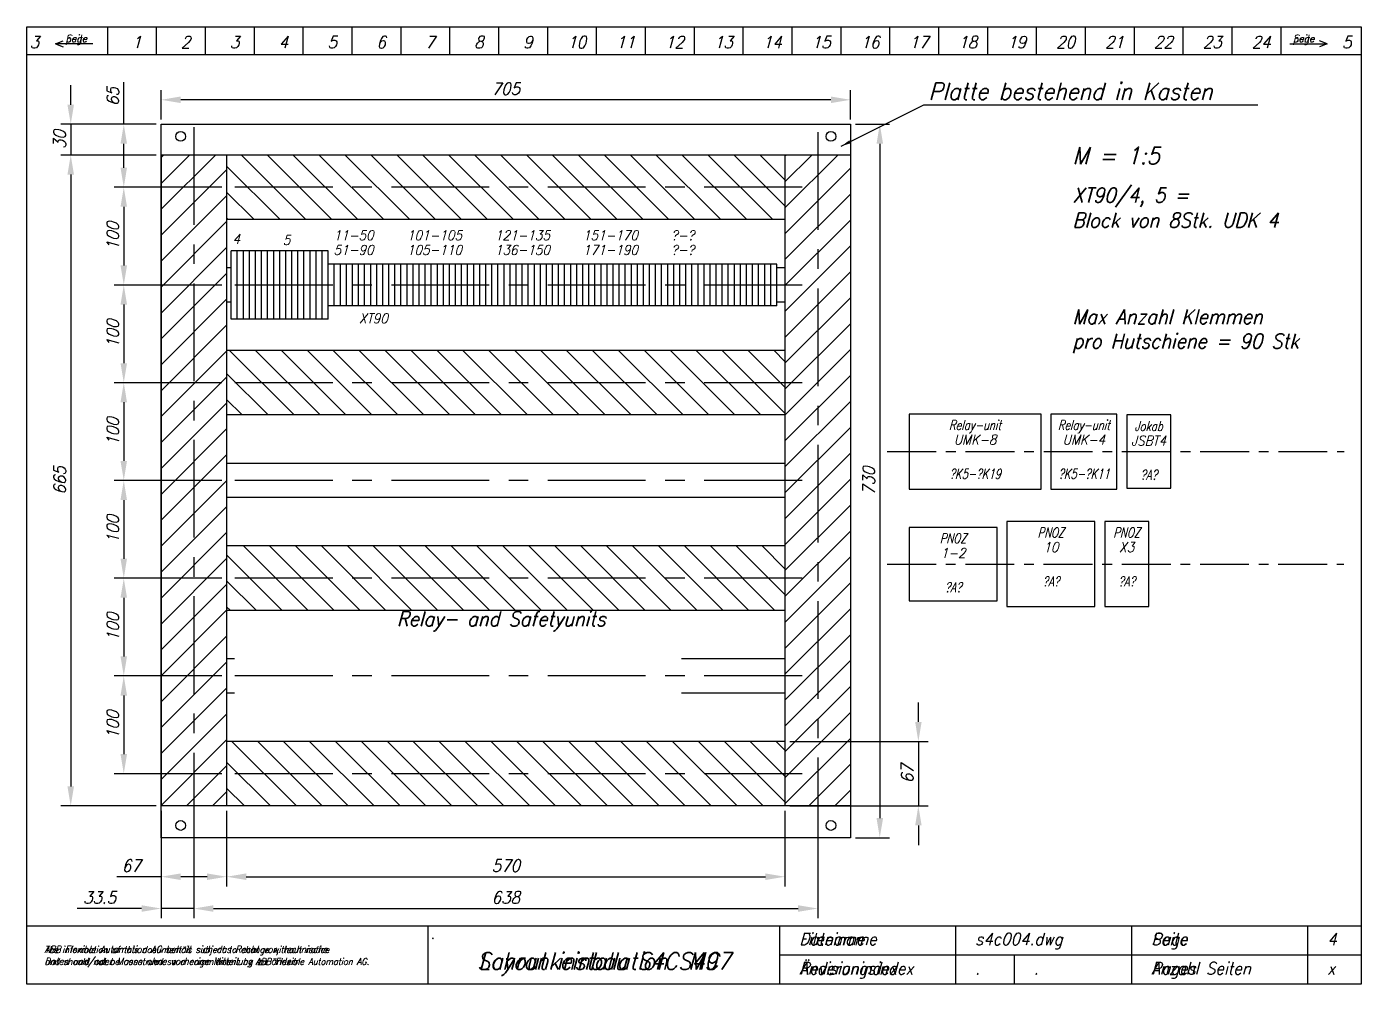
# Model space of a CAD drawing. Extents: x 0 to 273, y 0 to 196.
import ezdxf
from ezdxf.enums import TextEntityAlignment as Align

# ---------------------------------------------------------------- set-up
doc = ezdxf.new("R2010")
doc.units = 0
doc.header["$LTSCALE"] = 8
doc.header["$PDSIZE"] = -2
doc.linetypes.add('CENTER', pattern=[2, 1.25, -0.25, 0.25, -0.25])
doc.layers.get('0').update_dxf_attribs({"linetype": 'CONTINUOUS'})
doc.layers.get('DEFPOINTS').update_dxf_attribs({"linetype": 'CONTINUOUS'})
for name, color, linetype in [('EL05', 3, 'CONTINUOUS'), ('EL07', 4, 'CONTINUOUS'), ('ELCENTER', 2, 'CENTER'), ('ELMASS', 1, 'CONTINUOUS'), ('FORM07', 4, 'CONTINUOUS'), ('KOPF03', 2, 'CONTINUOUS'), ('KOPF05', 3, 'CONTINUOUS'), ('KOPF07', 4, 'CONTINUOUS'), ('TEXT_ALLGEMEIN', 2, 'CONTINUOUS'), ('TEXT_DEUTSCH', 2, 'CONTINUOUS'), ('TEXT_ENGLISCH', 2, 'CONTINUOUS'), ('TEXT_SCHEMA', 2, 'CONTINUOUS')]:
    doc.layers.add(name, color=color, linetype=linetype)
doc.styles.add('VSM_13', font='simplex3.shx', dxfattribs={"width": 0.9, "oblique": 15})
doc.dimstyles.new('VSM-ABB', dxfattribs={"dimtxt": 3.5, "dimasz": 4, "dimexe": 2, "dimexo": 1, "dimgap": 1, "dimtad": 1, "dimdec": 0, "dimzin": 0, "dimtxsty": 'VSM_13', "dimcen": -4, "dimclrd": 1, "dimclre": 1, "dimclrt": 1, "dimazin": 3, "dimtfac": 1, "dimtdec": 0, "dimtmove": 0, "dimatfit": 3, "dimtolj": 1, "dimtzin": 0})
doc.dimstyles.new('VSM-ABB$7', dxfattribs={"dimtxt": 3.5, "dimasz": 2, "dimexe": 1.8, "dimexo": 0, "dimgap": 1, "dimtad": 1, "dimdec": 3, "dimtxsty": 'VSM_13', "dimblk1": 'DOT', "dimblk2": 'DOT', "dimsah": 1, "dimcen": -4, "dimclrd": 1, "dimclre": 1, "dimclrt": 1, "dimazin": 3, "dimtfac": 1, "dimtdec": 4, "dimtmove": 0, "dimatfit": 3, "dimtolj": 1})

# ---------------------------------------------------------------- blocks, each defined once
blk = doc.blocks.new('_DOT')
at = {"color": 0, "linetype": 'BYBLOCK'}
blk.add_line((-0.5, 0), (-1, 0), dxfattribs=at)
at = {"color": 0, "linetype": 'BYBLOCK', "const_width": 0.5}
blk.add_lwpolyline([(-0.25, 0, 1), (0.25, 0, 1)], format="xyb", close=True, dxfattribs=at)
blk = doc.blocks.new('*D1')
at = {"color": 1, "linetype": 'BYBLOCK'}
for p, q in [((169.5, 176), (176.5, 176)), ((174.5, 172), (174.5, 34)), ((169.5, 30), (176.5, 30))]:
    blk.add_line(p, q, dxfattribs=at)
for points in [[(173.83, 172), (175.17, 172), (174.5, 176)], [(173.83, 34), (175.17, 34), (174.5, 30)]]:
    blk.add_solid(points, dxfattribs=at)
at = {"layer": 'DEFPOINTS', "color": 0, "linetype": 'BYBLOCK'}
for p in [(168.5, 176), (168.5, 30), (174.5, 30)]:
    blk.add_point(p, dxfattribs=at)
at = {"color": 1, "linetype": 'BYBLOCK', "insert": (172.25, 103), "char_height": 2.5, "attachment_point": 5, "rotation": 90, "style": 'VSM_13'}
blk.add_mtext('\\A1;{730}', dxfattribs=at)
blk = doc.blocks.new('*D0')
at = {"color": 1, "linetype": 'BYBLOCK'}
for p, q in [((27.5, 177), (27.5, 183)), ((168.5, 177), (168.5, 183)), ((164.5, 181), (31.5, 181))]:
    blk.add_line(p, q, dxfattribs=at)
for points in [[(31.5, 181.67), (31.5, 180.33), (27.5, 181)], [(164.5, 181.67), (164.5, 180.33), (168.5, 181)]]:
    blk.add_solid(points, dxfattribs=at)
at = {"layer": 'DEFPOINTS', "color": 0, "linetype": 'BYBLOCK'}
for p in [(27.5, 181), (27.5, 176), (168.5, 176)]:
    blk.add_point(p, dxfattribs=at)
at = {"color": 1, "linetype": 'BYBLOCK', "insert": (98, 183.25), "char_height": 2.5, "attachment_point": 5, "style": 'VSM_13'}
blk.add_mtext('\\A1;{705}', dxfattribs=at)
blk = doc.blocks.new('*X4')
at = {"color": 0}
for p, q in [((27.5, 158.59), (38.62, 169.7)), ((27.5, 163.89), (33.31, 169.7)), ((27.5, 169.19), (28.01, 169.7)), ((155.1, 158.91), (165.9, 169.7)), ((155.1, 164.21), (160.59, 169.7)), ((155.1, 169.51), (155.29, 169.7)), ((27.5, 153.28), (40.9, 166.68)), ((155.1, 153.6), (168.5, 167)), ((27.5, 147.98), (40.9, 161.38)), ((155.1, 148.3), (168.5, 161.7)), ((27.5, 142.68), (40.9, 156.08)), ((155.1, 143), (168.5, 156.4)), ((27.5, 137.37), (40.9, 150.77)), ((155.1, 137.69), (168.5, 151.09)), ((27.5, 132.07), (40.9, 145.47)), ((155.1, 132.39), (168.5, 145.79)), ((27.5, 126.77), (40.9, 140.17)), ((155.1, 127.09), (168.5, 140.49)), ((27.5, 121.46), (40.9, 134.86)), ((155.1, 121.78), (168.5, 135.18)), ((27.5, 116.16), (40.9, 129.56)), ((155.1, 116.48), (168.5, 129.88)), ((27.5, 110.86), (40.9, 124.26)), ((155.1, 111.18), (168.5, 124.58)), ((27.5, 105.55), (40.9, 118.95)), ((155.1, 105.87), (168.5, 119.27)), ((27.5, 100.25), (40.9, 113.65)), ((155.1, 100.57), (168.5, 113.97)), ((27.5, 94.95), (40.9, 108.35)), ((155.1, 95.27), (168.5, 108.67)), ((27.5, 89.64), (40.9, 103.04)), ((155.1, 89.96), (168.5, 103.36)), ((27.5, 84.34), (40.9, 97.74)), ((155.1, 84.66), (168.5, 98.06)), ((27.5, 79.04), (40.9, 92.44)), ((155.1, 79.36), (168.5, 92.76)), ((155.1, 74.05), (168.5, 87.45)), ((27.5, 73.73), (40.9, 87.13)), ((155.1, 68.75), (168.5, 82.15)), ((27.5, 68.43), (40.9, 81.83)), ((27.5, 63.13), (40.9, 76.53)), ((155.1, 63.45), (168.5, 76.85)), ((27.5, 57.82), (40.9, 71.22)), ((155.1, 58.14), (168.5, 71.54)), ((27.5, 52.52), (40.9, 65.92)), ((155.1, 52.84), (168.5, 66.24)), ((27.5, 47.22), (40.9, 60.62)), ((155.1, 47.54), (168.5, 60.94)), ((27.5, 41.91), (40.9, 55.31)), ((155.1, 42.23), (168.5, 55.63)), ((27.5, 36.61), (40.9, 50.01)), ((155.1, 36.93), (168.5, 50.33)), ((32.7, 36.5), (40.9, 44.71)), ((159.98, 36.5), (168.5, 45.03)), ((38, 36.5), (40.9, 39.4)), ((165.28, 36.5), (168.5, 39.72))]:
    blk.add_line(p, q, dxfattribs=at)
blk = doc.blocks.new('*X5')
at = {"color": 0}
for p, q in [((57.13, 156.5), (43.93, 169.7)), ((62.44, 156.5), (49.24, 169.7)), ((67.74, 156.5), (54.54, 169.7)), ((73.04, 156.5), (59.84, 169.7)), ((78.35, 156.5), (65.15, 169.7)), ((83.65, 156.5), (70.45, 169.7)), ((88.95, 156.5), (75.75, 169.7)), ((94.26, 156.5), (81.06, 169.7)), ((99.56, 156.5), (86.36, 169.7)), ((104.86, 156.5), (91.66, 169.7)), ((110.17, 156.5), (96.97, 169.7)), ((115.47, 156.5), (102.27, 169.7)), ((120.77, 156.5), (107.57, 169.7)), ((126.07, 156.5), (112.87, 169.7)), ((131.38, 156.5), (118.18, 169.7)), ((136.68, 156.5), (123.48, 169.7)), ((141.98, 156.5), (128.78, 169.7)), ((147.29, 156.5), (134.09, 169.7)), ((152.59, 156.5), (139.39, 169.7)), ((155.1, 159.29), (144.69, 169.7)), ((155.1, 164.59), (150, 169.7)), ((51.83, 156.5), (40.9, 167.43)), ((46.53, 156.5), (40.9, 162.12)), ((41.22, 156.5), (40.9, 156.82)), ((54.71, 116.5), (41.51, 129.7)), ((60.01, 116.5), (46.81, 129.7)), ((65.31, 116.5), (52.11, 129.7)), ((70.62, 116.5), (57.42, 129.7)), ((75.92, 116.5), (62.72, 129.7)), ((81.22, 116.5), (68.02, 129.7)), ((86.53, 116.5), (73.33, 129.7)), ((91.83, 116.5), (78.63, 129.7)), ((97.13, 116.5), (83.93, 129.7)), ((102.44, 116.5), (89.24, 129.7)), ((107.74, 116.5), (94.54, 129.7)), ((113.04, 116.5), (99.84, 129.7)), ((118.35, 116.5), (105.15, 129.7)), ((123.65, 116.5), (110.45, 129.7)), ((128.95, 116.5), (115.75, 129.7)), ((134.26, 116.5), (121.06, 129.7)), ((139.56, 116.5), (126.36, 129.7)), ((144.86, 116.5), (131.66, 129.7)), ((150.17, 116.5), (136.97, 129.7)), ((155.1, 116.86), (142.27, 129.7)), ((155.1, 122.17), (147.57, 129.7)), ((155.1, 127.47), (152.87, 129.7)), ((49.4, 116.5), (40.9, 125)), ((44.1, 116.5), (40.9, 119.7)), ((52.28, 76.5), (40.9, 87.88)), ((57.58, 76.5), (44.38, 89.7)), ((62.89, 76.5), (49.69, 89.7)), ((68.19, 76.5), (54.99, 89.7)), ((73.49, 76.5), (60.29, 89.7)), ((78.8, 76.5), (65.6, 89.7)), ((84.1, 76.5), (70.9, 89.7)), ((89.4, 76.5), (76.2, 89.7)), ((94.71, 76.5), (81.51, 89.7)), ((100.01, 76.5), (86.81, 89.7)), ((105.31, 76.5), (92.11, 89.7)), ((110.62, 76.5), (97.42, 89.7)), ((115.92, 76.5), (102.72, 89.7)), ((121.22, 76.5), (108.02, 89.7)), ((126.53, 76.5), (113.33, 89.7)), ((131.83, 76.5), (118.63, 89.7)), ((137.13, 76.5), (123.93, 89.7)), ((142.44, 76.5), (129.24, 89.7)), ((147.74, 76.5), (134.54, 89.7)), ((153.04, 76.5), (139.84, 89.7)), ((155.1, 79.74), (145.15, 89.7)), ((155.1, 85.04), (150.45, 89.7)), ((46.98, 76.5), (40.9, 82.57)), ((41.67, 76.5), (40.9, 77.27)), ((55.16, 36.5), (41.96, 49.7)), ((60.46, 36.5), (47.26, 49.7)), ((65.76, 36.5), (52.56, 49.7)), ((71.07, 36.5), (57.87, 49.7)), ((76.37, 36.5), (63.17, 49.7)), ((81.67, 36.5), (68.47, 49.7)), ((86.98, 36.5), (73.78, 49.7)), ((92.28, 36.5), (79.08, 49.7)), ((97.58, 36.5), (84.38, 49.7)), ((102.89, 36.5), (89.69, 49.7)), ((108.19, 36.5), (94.99, 49.7)), ((113.49, 36.5), (100.29, 49.7)), ((118.8, 36.5), (105.6, 49.7)), ((124.1, 36.5), (110.9, 49.7)), ((129.4, 36.5), (116.2, 49.7)), ((134.71, 36.5), (121.51, 49.7)), ((140.01, 36.5), (126.81, 49.7)), ((145.31, 36.5), (132.11, 49.7)), ((150.62, 36.5), (137.42, 49.7)), ((155.1, 37.32), (142.72, 49.7)), ((155.1, 42.62), (148.02, 49.7)), ((155.1, 47.92), (153.33, 49.7)), ((49.85, 36.5), (40.9, 45.45)), ((44.55, 36.5), (40.9, 40.15))]:
    blk.add_line(p, q, dxfattribs=at)
blk = doc.blocks.new('*D6')
at = {"color": 1, "linetype": 'BYBLOCK'}
for p, q in [((9.01, 180), (9.01, 184)), ((26.5, 176), (7.01, 176)), ((9.01, 176), (9.01, 169.7)), ((26.5, 169.7), (7.01, 169.7)), ((9.01, 165.7), (9.01, 161.7))]:
    blk.add_line(p, q, dxfattribs=at)
for points in [[(8.34, 180), (9.67, 180), (9.01, 176)], [(8.34, 165.7), (9.67, 165.7), (9.01, 169.7)]]:
    blk.add_solid(points, dxfattribs=at)
at = {"layer": 'DEFPOINTS', "color": 0, "linetype": 'BYBLOCK'}
for p in [(27.5, 176), (9.01, 169.7), (27.5, 169.7)]:
    blk.add_point(p, dxfattribs=at)
at = {"color": 1, "linetype": 'BYBLOCK', "insert": (6.76, 172.85), "char_height": 2.5, "attachment_point": 5, "rotation": 90, "style": 'VSM_13'}
blk.add_mtext('\\A1;{30}', dxfattribs=at)
blk = doc.blocks.new('*D7')
at = {"color": 1, "linetype": 'BYBLOCK'}
for p, q in [((9.01, 165.7), (9.01, 40.5)), ((26.5, 36.5), (7.01, 36.5))]:
    blk.add_line(p, q, dxfattribs=at)
for points in [[(8.34, 165.7), (9.67, 165.7), (9.01, 169.7)], [(8.34, 40.5), (9.67, 40.5), (9.01, 36.5)]]:
    blk.add_solid(points, dxfattribs=at)
at = {"layer": 'DEFPOINTS', "color": 0, "linetype": 'BYBLOCK'}
for p in [(27.5, 169.7), (9.01, 36.5), (27.5, 36.5)]:
    blk.add_point(p, dxfattribs=at)
at = {"color": 1, "linetype": 'BYBLOCK', "insert": (6.76, 103.1), "char_height": 2.5, "attachment_point": 5, "rotation": 90, "style": 'VSM_13'}
blk.add_mtext('\\A1;{665}', dxfattribs=at)
blk = doc.blocks.new('*D8')
at = {"color": 1, "linetype": 'BYBLOCK'}
for p, q in [((39.9, 163.1), (17.86, 163.1)), ((19.86, 159.1), (19.86, 147.1)), ((39.9, 143.1), (17.86, 143.1))]:
    blk.add_line(p, q, dxfattribs=at)
for points in [[(19.19, 159.1), (20.52, 159.1), (19.86, 163.1)], [(19.19, 147.1), (20.52, 147.1), (19.86, 143.1)]]:
    blk.add_solid(points, dxfattribs=at)
at = {"layer": 'DEFPOINTS', "color": 0, "linetype": 'BYBLOCK'}
for p in [(40.9, 163.1), (19.86, 143.1), (40.9, 143.1)]:
    blk.add_point(p, dxfattribs=at)
at = {"color": 1, "linetype": 'BYBLOCK', "insert": (17.61, 153.1), "char_height": 2.5, "attachment_point": 5, "rotation": 90, "style": 'VSM_13'}
blk.add_mtext('\\A1;{100}', dxfattribs=at)
blk = doc.blocks.new('*D9')
at = {"color": 1, "linetype": 'BYBLOCK'}
for p, q in [((19.86, 139.1), (19.86, 127.1)), ((39.9, 123.1), (17.86, 123.1))]:
    blk.add_line(p, q, dxfattribs=at)
for points in [[(19.19, 139.1), (20.52, 139.1), (19.86, 143.1)], [(19.19, 127.1), (20.52, 127.1), (19.86, 123.1)]]:
    blk.add_solid(points, dxfattribs=at)
at = {"layer": 'DEFPOINTS', "color": 0, "linetype": 'BYBLOCK'}
for p in [(40.9, 143.1), (19.86, 123.1), (40.9, 123.1)]:
    blk.add_point(p, dxfattribs=at)
at = {"color": 1, "linetype": 'BYBLOCK', "insert": (17.61, 133.1), "char_height": 2.5, "attachment_point": 5, "rotation": 90, "style": 'VSM_13'}
blk.add_mtext('\\A1;{100}', dxfattribs=at)
blk = doc.blocks.new('*D10')
at = {"color": 1, "linetype": 'BYBLOCK'}
for p, q in [((19.86, 119.1), (19.86, 107.1)), ((39.9, 103.1), (17.86, 103.1))]:
    blk.add_line(p, q, dxfattribs=at)
for points in [[(19.19, 119.1), (20.52, 119.1), (19.86, 123.1)], [(19.19, 107.1), (20.52, 107.1), (19.86, 103.1)]]:
    blk.add_solid(points, dxfattribs=at)
at = {"layer": 'DEFPOINTS', "color": 0, "linetype": 'BYBLOCK'}
for p in [(40.9, 123.1), (19.86, 103.1), (40.9, 103.1)]:
    blk.add_point(p, dxfattribs=at)
at = {"color": 1, "linetype": 'BYBLOCK', "insert": (17.61, 113.1), "char_height": 2.5, "attachment_point": 5, "rotation": 90, "style": 'VSM_13'}
blk.add_mtext('\\A1;{100}', dxfattribs=at)
blk = doc.blocks.new('*D11')
at = {"color": 1, "linetype": 'BYBLOCK'}
for p, q in [((19.86, 99.1), (19.86, 87.1)), ((39.9, 83.1), (17.86, 83.1))]:
    blk.add_line(p, q, dxfattribs=at)
for points in [[(19.19, 99.1), (20.52, 99.1), (19.86, 103.1)], [(19.19, 87.1), (20.52, 87.1), (19.86, 83.1)]]:
    blk.add_solid(points, dxfattribs=at)
at = {"layer": 'DEFPOINTS', "color": 0, "linetype": 'BYBLOCK'}
for p in [(40.9, 103.1), (19.86, 83.1), (40.9, 83.1)]:
    blk.add_point(p, dxfattribs=at)
at = {"color": 1, "linetype": 'BYBLOCK', "insert": (17.61, 93.1), "char_height": 2.5, "attachment_point": 5, "rotation": 90, "style": 'VSM_13'}
blk.add_mtext('\\A1;{100}', dxfattribs=at)
blk = doc.blocks.new('*D12')
at = {"color": 1, "linetype": 'BYBLOCK'}
for p, q in [((19.86, 79.1), (19.86, 67.1)), ((39.9, 63.1), (17.86, 63.1))]:
    blk.add_line(p, q, dxfattribs=at)
for points in [[(19.19, 79.1), (20.52, 79.1), (19.86, 83.1)], [(19.19, 67.1), (20.52, 67.1), (19.86, 63.1)]]:
    blk.add_solid(points, dxfattribs=at)
at = {"layer": 'DEFPOINTS', "color": 0, "linetype": 'BYBLOCK'}
for p in [(40.9, 83.1), (19.86, 63.1), (40.9, 63.1)]:
    blk.add_point(p, dxfattribs=at)
at = {"color": 1, "linetype": 'BYBLOCK', "insert": (17.61, 73.1), "char_height": 2.5, "attachment_point": 5, "rotation": 90, "style": 'VSM_13'}
blk.add_mtext('\\A1;{100}', dxfattribs=at)
blk = doc.blocks.new('*D13')
at = {"color": 1, "linetype": 'BYBLOCK'}
for p, q in [((19.86, 59.1), (19.86, 47.1)), ((39.9, 43.1), (17.86, 43.1))]:
    blk.add_line(p, q, dxfattribs=at)
for points in [[(19.19, 59.1), (20.52, 59.1), (19.86, 63.1)], [(19.19, 47.1), (20.52, 47.1), (19.86, 43.1)]]:
    blk.add_solid(points, dxfattribs=at)
at = {"layer": 'DEFPOINTS', "color": 0, "linetype": 'BYBLOCK'}
for p in [(40.9, 63.1), (19.86, 43.1), (40.9, 43.1)]:
    blk.add_point(p, dxfattribs=at)
at = {"color": 1, "linetype": 'BYBLOCK', "insert": (17.61, 53.1), "char_height": 2.5, "attachment_point": 5, "rotation": 90, "style": 'VSM_13'}
blk.add_mtext('\\A1;{100}', dxfattribs=at)
blk = doc.blocks.new('*D14')
at = {"color": 1, "linetype": 'BYBLOCK'}
for p, q in [((40.9, 35.5), (40.9, 20.02)), ((155.1, 35.5), (155.1, 20.02)), ((44.9, 22.02), (151.1, 22.02))]:
    blk.add_line(p, q, dxfattribs=at)
for points in [[(44.9, 22.69), (44.9, 21.35), (40.9, 22.02)], [(151.1, 22.69), (151.1, 21.35), (155.1, 22.02)]]:
    blk.add_solid(points, dxfattribs=at)
at = {"layer": 'DEFPOINTS', "color": 0, "linetype": 'BYBLOCK'}
for p in [(40.9, 36.5), (155.1, 36.5), (155.1, 22.02)]:
    blk.add_point(p, dxfattribs=at)
at = {"color": 1, "linetype": 'BYBLOCK', "insert": (98, 26.35), "char_height": 2.5, "attachment_point": 5, "style": 'VSM_13'}
blk.add_mtext('\\A1;\\P{570}', dxfattribs=at)
blk = doc.blocks.new('*D15')
at = {"color": 1, "linetype": 'BYBLOCK'}
for p, q in [((34.2, 35.5), (34.2, 13.51)), ((161.8, 35.5), (161.8, 13.51)), ((38.2, 15.51), (157.8, 15.51))]:
    blk.add_line(p, q, dxfattribs=at)
for points in [[(38.2, 16.18), (38.2, 14.84), (34.2, 15.51)], [(157.8, 16.18), (157.8, 14.84), (161.8, 15.51)]]:
    blk.add_solid(points, dxfattribs=at)
at = {"layer": 'DEFPOINTS', "color": 0, "linetype": 'BYBLOCK'}
for p in [(34.2, 36.5), (161.8, 36.5), (161.8, 15.51)]:
    blk.add_point(p, dxfattribs=at)
at = {"color": 1, "linetype": 'BYBLOCK', "insert": (98, 17.76), "char_height": 2.5, "attachment_point": 5, "style": 'VSM_13'}
blk.add_mtext('\\A1;{638}', dxfattribs=at)
blk = doc.blocks.new('*D16')
at = {"color": 1, "linetype": 'BYBLOCK'}
for p, q in [((19.86, 176), (19.86, 184.64)), ((26.5, 176), (17.86, 176)), ((19.86, 167.1), (19.86, 172)), ((39.9, 163.1), (17.86, 163.1))]:
    blk.add_line(p, q, dxfattribs=at)
for points in [[(19.19, 172), (20.52, 172), (19.86, 176)], [(19.19, 167.1), (20.52, 167.1), (19.86, 163.1)]]:
    blk.add_solid(points, dxfattribs=at)
at = {"layer": 'DEFPOINTS', "color": 0, "linetype": 'BYBLOCK'}
for p in [(19.86, 176), (27.5, 176), (40.9, 163.1)]:
    blk.add_point(p, dxfattribs=at)
at = {"color": 1, "linetype": 'BYBLOCK', "insert": (17.61, 181.65), "char_height": 2.5, "attachment_point": 5, "rotation": 90, "style": 'VSM_13'}
blk.add_mtext('\\A1;{65}', dxfattribs=at)
blk = doc.blocks.new('*D17')
at = {"color": 1, "linetype": 'BYBLOCK'}
for p, q in [((27.5, 35.5), (27.5, 13.51)), ((34.2, 35.5), (34.2, 13.51)), ((23.5, 15.51), (10.32, 15.51)), ((34.2, 15.51), (27.5, 15.51)), ((38.2, 15.51), (42.2, 15.51))]:
    blk.add_line(p, q, dxfattribs=at)
for points in [[(23.5, 16.18), (23.5, 14.84), (27.5, 15.51)], [(38.2, 16.18), (38.2, 14.84), (34.2, 15.51)]]:
    blk.add_solid(points, dxfattribs=at)
at = {"layer": 'DEFPOINTS', "color": 0, "linetype": 'BYBLOCK'}
for p in [(27.5, 36.5), (34.2, 36.5), (34.2, 15.51)]:
    blk.add_point(p, dxfattribs=at)
at = {"color": 1, "linetype": 'BYBLOCK', "insert": (14.91, 17.76), "char_height": 2.5, "attachment_point": 5, "style": 'VSM_13'}
blk.add_mtext('\\A1;{33.5}', dxfattribs=at)
blk = doc.blocks.new('*D18')
at = {"color": 1, "linetype": 'BYBLOCK'}
for p, q in [((27.5, 35.5), (27.5, 20.02)), ((40.9, 35.5), (40.9, 20.02)), ((27.5, 22.02), (18.43, 22.02)), ((36.9, 22.02), (31.5, 22.02))]:
    blk.add_line(p, q, dxfattribs=at)
for points in [[(31.5, 22.69), (31.5, 21.35), (27.5, 22.02)], [(36.9, 22.69), (36.9, 21.35), (40.9, 22.02)]]:
    blk.add_solid(points, dxfattribs=at)
at = {"layer": 'DEFPOINTS', "color": 0, "linetype": 'BYBLOCK'}
for p in [(27.5, 36.5), (40.9, 36.5), (27.5, 22.02)]:
    blk.add_point(p, dxfattribs=at)
at = {"color": 1, "linetype": 'BYBLOCK', "insert": (21.38, 24.27), "char_height": 2.5, "attachment_point": 5, "style": 'VSM_13'}
blk.add_mtext('\\A1;{67}', dxfattribs=at)
blk = doc.blocks.new('*D19')
at = {"color": 1, "linetype": 'BYBLOCK'}
for p, q in [((182.39, 53.7), (182.39, 57.7)), ((156.1, 49.7), (184.39, 49.7)), ((182.39, 49.7), (182.39, 36.5)), ((156.1, 36.5), (184.39, 36.5)), ((182.39, 32.5), (182.39, 28.5))]:
    blk.add_line(p, q, dxfattribs=at)
for points in [[(181.73, 53.7), (183.06, 53.7), (182.39, 49.7)], [(181.73, 32.5), (183.06, 32.5), (182.39, 36.5)]]:
    blk.add_solid(points, dxfattribs=at)
at = {"layer": 'DEFPOINTS', "color": 0, "linetype": 'BYBLOCK'}
for p in [(155.1, 49.7), (155.1, 36.5), (182.39, 36.5)]:
    blk.add_point(p, dxfattribs=at)
at = {"color": 1, "linetype": 'BYBLOCK', "insert": (180.14, 43.1), "char_height": 2.5, "attachment_point": 5, "rotation": 90, "style": 'VSM_13'}
blk.add_mtext('\\A1;{67}', dxfattribs=at)

msp = doc.modelspace()

# ---------------------------------------------------------------- linework, layer by layer
at = {"layer": 'DEFPOINTS', "color": 0, "linetype": 'BYBLOCK'}
for p in [(27.5, 176), (27.5, 169.7)]:
    msp.add_point(p, dxfattribs=at)
at = {"layer": 'EL05'}
for p, q in [((27.5, 169.7), (27.5, 36.5)), ((168.5, 169.7), (27.5, 169.7)), ((40.9, 169.7), (40.9, 36.5)), ((155.1, 169.7), (155.1, 36.5)), ((168.5, 169.7), (168.5, 36.5)), ((155.1, 156.5), (40.9, 156.5)), ((41.84, 136.09), (41.84, 150.1)), ((61.68, 150.1), (41.84, 150.1)), ((43.08, 136.09), (43.08, 150.1)), ((44.32, 136.09), (44.32, 150.1)), ((45.56, 136.09), (45.56, 150.1)), ((46.8, 136.09), (46.8, 150.1)), ((48.04, 136.09), (48.04, 150.1)), ((49.28, 136.09), (49.28, 150.1)), ((50.52, 136.09), (50.52, 150.1)), ((51.76, 136.09), (51.76, 150.1)), ((53, 136.09), (53, 150.1)), ((54.24, 136.09), (54.24, 150.1)), ((55.48, 136.09), (55.48, 150.1)), ((56.72, 136.09), (56.72, 150.1)), ((57.96, 136.09), (57.96, 150.1)), ((59.2, 136.09), (59.2, 150.1)), ((60.44, 136.09), (60.44, 150.1)), ((61.68, 136.09), (61.68, 150.1)), ((41.84, 146.6), (40.9, 146.6)), ((43.08, 138.85), (43.08, 147.35)), ((44.32, 138.85), (44.32, 147.35)), ((45.56, 138.85), (45.56, 147.35)), ((46.8, 138.85), (46.8, 147.35)), ((48.04, 138.85), (48.04, 147.35)), ((49.28, 138.85), (49.28, 147.35)), ((50.52, 138.85), (50.52, 147.35)), ((51.76, 138.85), (51.76, 147.35)), ((53, 138.85), (53, 147.35)), ((54.24, 138.85), (54.24, 147.35)), ((54.24, 138.85), (54.24, 147.35)), ((55.48, 138.85), (55.48, 147.35)), ((56.72, 138.85), (56.72, 147.35)), ((57.96, 138.85), (57.96, 147.35)), ((59.2, 138.85), (59.2, 147.35)), ((60.44, 138.85), (60.44, 147.35)), ((62.92, 147.35), (61.68, 147.35)), ((61.68, 138.85), (61.68, 147.35)), ((64.16, 147.35), (62.92, 147.35)), ((62.92, 138.85), (62.92, 147.35)), ((62.92, 138.85), (62.92, 147.35)), ((65.4, 147.35), (64.16, 147.35)), ((64.16, 138.85), (64.16, 147.35)), ((64.16, 138.85), (64.16, 147.35)), ((66.64, 147.35), (65.4, 147.35)), ((65.4, 138.85), (65.4, 147.35)), ((65.4, 138.85), (65.4, 147.35)), ((67.88, 147.35), (66.64, 147.35)), ((66.64, 138.85), (66.64, 147.35)), ((66.64, 138.85), (66.64, 147.35)), ((66.64, 138.85), (66.64, 147.35)), ((66.64, 138.85), (66.64, 147.35)), ((66.64, 138.85), (66.64, 147.35)), ((69.12, 147.35), (67.88, 147.35)), ((67.88, 138.85), (67.88, 147.35)), ((67.88, 138.85), (67.88, 147.35)), ((70.36, 147.35), (69.12, 147.35)), ((69.12, 138.85), (69.12, 147.35)), ((69.12, 138.85), (69.12, 147.35)), ((71.6, 147.35), (70.36, 147.35)), ((70.36, 138.85), (70.36, 147.35)), ((70.36, 138.85), (70.36, 147.35)), ((72.84, 147.35), (71.6, 147.35)), ((71.6, 138.85), (71.6, 147.35)), ((71.6, 138.85), (71.6, 147.35)), ((74.08, 147.35), (72.84, 147.35)), ((72.84, 138.85), (72.84, 147.35)), ((72.84, 138.85), (72.84, 147.35)), ((75.32, 147.35), (74.08, 147.35)), ((74.08, 138.85), (74.08, 147.35)), ((74.08, 138.85), (74.08, 147.35)), ((76.56, 147.35), (75.32, 147.35)), ((75.32, 138.85), (75.32, 147.35)), ((75.32, 138.85), (75.32, 147.35)), ((77.8, 147.35), (76.56, 147.35)), ((76.56, 138.85), (76.56, 147.35)), ((76.56, 138.85), (76.56, 147.35)), ((79.04, 147.35), (77.8, 147.35)), ((77.8, 138.85), (77.8, 147.35)), ((77.8, 138.85), (77.8, 147.35)), ((80.28, 147.35), (79.04, 147.35)), ((79.04, 138.85), (79.04, 147.35)), ((79.04, 138.85), (79.04, 147.35)), ((79.04, 138.85), (79.04, 147.35)), ((79.04, 138.85), (79.04, 147.35)), ((79.04, 138.85), (79.04, 147.35)), ((81.52, 147.35), (80.28, 147.35)), ((80.28, 138.85), (80.28, 147.35)), ((80.28, 138.85), (80.28, 147.35)), ((82.76, 147.35), (81.52, 147.35)), ((81.52, 138.85), (81.52, 147.35)), ((81.52, 138.85), (81.52, 147.35)), ((84, 147.35), (82.76, 147.35)), ((82.76, 138.85), (82.76, 147.35)), ((82.76, 138.85), (82.76, 147.35)), ((85.24, 147.35), (84, 147.35)), ((84, 138.85), (84, 147.35)), ((84, 138.85), (84, 147.35)), ((86.48, 147.35), (85.24, 147.35)), ((85.24, 138.85), (85.24, 147.35)), ((85.24, 138.85), (85.24, 147.35)), ((87.72, 147.35), (86.48, 147.35)), ((86.48, 138.85), (86.48, 147.35)), ((86.48, 138.85), (86.48, 147.35)), ((88.96, 147.35), (87.72, 147.35)), ((87.72, 138.85), (87.72, 147.35)), ((87.72, 138.85), (87.72, 147.35)), ((90.2, 147.35), (88.96, 147.35)), ((88.96, 138.85), (88.96, 147.35)), ((88.96, 138.85), (88.96, 147.35)), ((91.44, 147.35), (90.2, 147.35)), ((90.2, 138.85), (90.2, 147.35)), ((90.2, 138.85), (90.2, 147.35)), ((92.68, 147.35), (91.44, 147.35)), ((91.44, 138.85), (91.44, 147.35)), ((91.44, 138.85), (91.44, 147.35)), ((91.44, 138.85), (91.44, 147.35)), ((91.44, 138.85), (91.44, 147.35)), ((91.44, 138.85), (91.44, 147.35)), ((93.92, 147.35), (92.68, 147.35)), ((92.68, 138.85), (92.68, 147.35)), ((92.68, 138.85), (92.68, 147.35)), ((95.16, 147.35), (93.92, 147.35)), ((93.92, 138.85), (93.92, 147.35)), ((93.92, 138.85), (93.92, 147.35)), ((96.4, 147.35), (95.16, 147.35)), ((95.16, 138.85), (95.16, 147.35)), ((95.16, 138.85), (95.16, 147.35)), ((97.64, 147.35), (96.4, 147.35)), ((96.4, 138.85), (96.4, 147.35)), ((96.4, 138.85), (96.4, 147.35)), ((98.88, 147.35), (97.64, 147.35)), ((97.64, 138.85), (97.64, 147.35)), ((97.64, 138.85), (97.64, 147.35)), ((100.12, 147.35), (98.88, 147.35)), ((98.88, 138.85), (98.88, 147.35)), ((98.88, 138.85), (98.88, 147.35)), ((101.36, 147.35), (100.12, 147.35)), ((100.12, 138.85), (100.12, 147.35)), ((100.12, 138.85), (100.12, 147.35)), ((102.6, 147.35), (101.36, 147.35)), ((101.36, 138.85), (101.36, 147.35)), ((101.36, 138.85), (101.36, 147.35)), ((103.84, 147.35), (102.6, 147.35)), ((102.6, 138.85), (102.6, 147.35)), ((102.6, 138.85), (102.6, 147.35)), ((105.08, 147.35), (103.84, 147.35)), ((103.84, 138.85), (103.84, 147.35)), ((103.84, 138.85), (103.84, 147.35)), ((103.84, 138.85), (103.84, 147.35)), ((103.84, 138.85), (103.84, 147.35)), ((103.84, 138.85), (103.84, 147.35)), ((106.32, 147.35), (105.08, 147.35)), ((105.08, 138.85), (105.08, 147.35)), ((105.08, 138.85), (105.08, 147.35)), ((107.56, 147.35), (106.32, 147.35)), ((106.32, 138.85), (106.32, 147.35)), ((106.32, 138.85), (106.32, 147.35)), ((108.8, 147.35), (107.56, 147.35)), ((107.56, 138.85), (107.56, 147.35)), ((107.56, 138.85), (107.56, 147.35)), ((110.04, 147.35), (108.8, 147.35)), ((108.8, 138.85), (108.8, 147.35)), ((108.8, 138.85), (108.8, 147.35)), ((111.28, 147.35), (110.04, 147.35)), ((110.04, 138.85), (110.04, 147.35)), ((110.04, 138.85), (110.04, 147.35)), ((112.52, 147.35), (111.28, 147.35)), ((111.28, 138.85), (111.28, 147.35)), ((111.28, 138.85), (111.28, 147.35)), ((113.76, 147.35), (112.52, 147.35)), ((112.52, 138.85), (112.52, 147.35)), ((112.52, 138.85), (112.52, 147.35)), ((115, 147.35), (113.76, 147.35)), ((113.76, 138.85), (113.76, 147.35)), ((113.76, 138.85), (113.76, 147.35)), ((116.24, 147.35), (115, 147.35)), ((115, 138.85), (115, 147.35)), ((115, 138.85), (115, 147.35)), ((117.48, 147.35), (116.24, 147.35)), ((116.24, 138.85), (116.24, 147.35)), ((116.24, 138.85), (116.24, 147.35)), ((116.24, 138.85), (116.24, 147.35)), ((116.24, 138.85), (116.24, 147.35)), ((116.24, 138.85), (116.24, 147.35)), ((118.72, 147.35), (117.48, 147.35)), ((117.48, 138.85), (117.48, 147.35)), ((117.48, 138.85), (117.48, 147.35)), ((119.96, 147.35), (118.72, 147.35)), ((118.72, 138.85), (118.72, 147.35)), ((118.72, 138.85), (118.72, 147.35)), ((121.2, 147.35), (119.96, 147.35)), ((119.96, 138.85), (119.96, 147.35)), ((119.96, 138.85), (119.96, 147.35)), ((122.44, 147.35), (121.2, 147.35)), ((121.2, 138.85), (121.2, 147.35)), ((121.2, 138.85), (121.2, 147.35)), ((123.68, 147.35), (122.44, 147.35)), ((122.44, 138.85), (122.44, 147.35)), ((122.44, 138.85), (122.44, 147.35)), ((124.92, 147.35), (123.68, 147.35)), ((123.68, 138.85), (123.68, 147.35)), ((123.68, 138.85), (123.68, 147.35)), ((126.16, 147.35), (124.92, 147.35)), ((124.92, 138.85), (124.92, 147.35)), ((124.92, 138.85), (124.92, 147.35)), ((127.4, 147.35), (126.16, 147.35)), ((126.16, 138.85), (126.16, 147.35)), ((126.16, 138.85), (126.16, 147.35)), ((128.64, 147.35), (127.4, 147.35)), ((127.4, 138.85), (127.4, 147.35)), ((127.4, 138.85), (127.4, 147.35)), ((129.88, 147.35), (128.64, 147.35)), ((128.64, 138.85), (128.64, 147.35)), ((128.64, 138.85), (128.64, 147.35)), ((128.64, 138.85), (128.64, 147.35)), ((128.64, 138.85), (128.64, 147.35)), ((128.64, 138.85), (128.64, 147.35)), ((131.12, 147.35), (129.88, 147.35)), ((129.88, 138.85), (129.88, 147.35)), ((129.88, 138.85), (129.88, 147.35)), ((132.36, 147.35), (131.12, 147.35)), ((131.12, 138.85), (131.12, 147.35)), ((131.12, 138.85), (131.12, 147.35)), ((133.6, 147.35), (132.36, 147.35)), ((132.36, 138.85), (132.36, 147.35)), ((132.36, 138.85), (132.36, 147.35)), ((134.84, 147.35), (133.6, 147.35)), ((133.6, 138.85), (133.6, 147.35)), ((133.6, 138.85), (133.6, 147.35)), ((134.84, 138.85), (134.84, 147.35)), ((134.84, 138.85), (134.84, 147.35)), ((134.84, 138.85), (134.84, 147.35)), ((134.84, 138.85), (134.84, 147.35)), ((134.84, 138.85), (134.84, 147.35)), ((134.84, 138.85), (134.84, 147.35)), ((134.84, 138.85), (134.84, 147.35)), ((136.08, 147.35), (134.84, 147.35)), ((136.08, 138.85), (136.08, 147.35)), ((136.08, 138.85), (136.08, 147.35)), ((137.32, 147.35), (136.08, 147.35)), ((137.32, 138.85), (137.32, 147.35)), ((137.32, 138.85), (137.32, 147.35)), ((138.56, 147.35), (137.32, 147.35)), ((138.56, 138.85), (138.56, 147.35)), ((138.56, 138.85), (138.56, 147.35)), ((139.8, 147.35), (138.56, 147.35)), ((139.8, 138.85), (139.8, 147.35)), ((139.8, 138.85), (139.8, 147.35)), ((141.04, 147.35), (139.8, 147.35)), ((141.04, 138.85), (141.04, 147.35)), ((141.04, 138.85), (141.04, 147.35)), ((142.28, 147.35), (141.04, 147.35)), ((142.28, 138.85), (142.28, 147.35)), ((142.28, 138.85), (142.28, 147.35)), ((143.52, 147.35), (142.28, 147.35)), ((143.52, 138.85), (143.52, 147.35)), ((143.52, 138.85), (143.52, 147.35)), ((144.76, 147.35), (143.52, 147.35)), ((144.76, 138.85), (144.76, 147.35)), ((144.76, 138.85), (144.76, 147.35)), ((146, 147.35), (144.76, 147.35)), ((146, 138.85), (146, 147.35)), ((146, 138.85), (146, 147.35)), ((147.24, 147.35), (146, 147.35)), ((147.24, 138.85), (147.24, 147.35)), ((147.24, 138.85), (147.24, 147.35)), ((147.24, 138.85), (147.24, 147.35)), ((147.24, 138.85), (147.24, 147.35)), ((147.24, 138.85), (147.24, 147.35)), ((148.48, 147.35), (147.24, 147.35)), ((148.48, 138.85), (148.48, 147.35)), ((148.48, 138.85), (148.48, 147.35)), ((149.72, 147.35), (148.48, 147.35)), ((149.72, 138.85), (149.72, 147.35)), ((149.72, 138.85), (149.72, 147.35)), ((150.96, 147.35), (149.72, 147.35)), ((150.96, 138.85), (150.96, 147.35)), ((150.96, 138.85), (150.96, 147.35)), ((152.2, 147.35), (150.96, 147.35)), ((152.2, 138.85), (152.2, 147.35)), ((152.2, 138.85), (152.2, 147.35)), ((153.44, 147.35), (152.2, 147.35)), ((153.44, 138.85), (153.44, 147.35)), ((153.44, 138.85), (153.44, 147.35)), ((155.1, 146.6), (153.44, 146.6)), ((41.84, 139.6), (40.9, 139.6)), ((155.1, 139.6), (153.44, 139.6)), ((62.92, 138.85), (61.68, 138.85)), ((64.16, 138.85), (62.92, 138.85)), ((65.4, 138.85), (64.16, 138.85)), ((66.64, 138.85), (65.4, 138.85)), ((67.88, 138.85), (66.64, 138.85)), ((69.12, 138.85), (67.88, 138.85)), ((70.36, 138.85), (69.12, 138.85)), ((71.6, 138.85), (70.36, 138.85)), ((72.84, 138.85), (71.6, 138.85)), ((74.08, 138.85), (72.84, 138.85)), ((75.32, 138.85), (74.08, 138.85)), ((76.56, 138.85), (75.32, 138.85)), ((77.8, 138.85), (76.56, 138.85)), ((79.04, 138.85), (77.8, 138.85)), ((80.28, 138.85), (79.04, 138.85)), ((81.52, 138.85), (80.28, 138.85)), ((82.76, 138.85), (81.52, 138.85)), ((84, 138.85), (82.76, 138.85)), ((85.24, 138.85), (84, 138.85)), ((86.48, 138.85), (85.24, 138.85)), ((87.72, 138.85), (86.48, 138.85)), ((88.96, 138.85), (87.72, 138.85)), ((90.2, 138.85), (88.96, 138.85)), ((91.44, 138.85), (90.2, 138.85)), ((92.68, 138.85), (91.44, 138.85)), ((93.92, 138.85), (92.68, 138.85)), ((95.16, 138.85), (93.92, 138.85)), ((96.4, 138.85), (95.16, 138.85)), ((97.64, 138.85), (96.4, 138.85)), ((98.88, 138.85), (97.64, 138.85)), ((100.12, 138.85), (98.88, 138.85)), ((101.36, 138.85), (100.12, 138.85)), ((102.6, 138.85), (101.36, 138.85)), ((103.84, 138.85), (102.6, 138.85)), ((105.08, 138.85), (103.84, 138.85)), ((106.32, 138.85), (105.08, 138.85)), ((107.56, 138.85), (106.32, 138.85)), ((108.8, 138.85), (107.56, 138.85)), ((110.04, 138.85), (108.8, 138.85)), ((111.28, 138.85), (110.04, 138.85)), ((112.52, 138.85), (111.28, 138.85)), ((113.76, 138.85), (112.52, 138.85)), ((115, 138.85), (113.76, 138.85)), ((116.24, 138.85), (115, 138.85)), ((117.48, 138.85), (116.24, 138.85)), ((118.72, 138.85), (117.48, 138.85)), ((119.96, 138.85), (118.72, 138.85)), ((121.2, 138.85), (119.96, 138.85)), ((122.44, 138.85), (121.2, 138.85)), ((123.68, 138.85), (122.44, 138.85)), ((124.92, 138.85), (123.68, 138.85)), ((126.16, 138.85), (124.92, 138.85)), ((127.4, 138.85), (126.16, 138.85)), ((128.64, 138.85), (127.4, 138.85)), ((129.88, 138.85), (128.64, 138.85)), ((131.12, 138.85), (129.88, 138.85)), ((132.36, 138.85), (131.12, 138.85)), ((133.6, 138.85), (132.36, 138.85)), ((134.84, 138.85), (133.6, 138.85)), ((136.08, 138.85), (134.84, 138.85)), ((137.32, 138.85), (136.08, 138.85)), ((138.56, 138.85), (137.32, 138.85)), ((139.8, 138.85), (138.56, 138.85)), ((141.04, 138.85), (139.8, 138.85)), ((142.28, 138.85), (141.04, 138.85)), ((143.52, 138.85), (142.28, 138.85)), ((144.76, 138.85), (143.52, 138.85)), ((146, 138.85), (144.76, 138.85)), ((147.24, 138.85), (146, 138.85)), ((148.48, 138.85), (147.24, 138.85)), ((149.72, 138.85), (148.48, 138.85)), ((150.96, 138.85), (149.72, 138.85)), ((152.2, 138.85), (150.96, 138.85)), ((153.44, 138.85), (152.2, 138.85)), ((61.68, 136.09), (41.84, 136.09)), ((155.1, 129.7), (40.9, 129.7)), ((155.1, 116.5), (40.9, 116.5)), ((155.1, 106.6), (40.9, 106.6)), ((155.1, 99.6), (40.9, 99.6)), ((155.1, 89.7), (40.9, 89.7)), ((155.1, 76.5), (40.9, 76.5)), ((42.5, 66.6), (40.9, 66.6)), ((155.1, 66.6), (133.93, 66.6)), ((42.5, 59.6), (40.9, 59.6)), ((155.1, 59.6), (133.93, 59.6)), ((155.1, 49.7), (40.9, 49.7)), ((168.5, 36.5), (27.5, 36.5))]:
    msp.add_line(p, q, dxfattribs=at)
for points in [[(180.5, 116.7), (180.5, 101.3), (207.5, 101.3), (207.5, 116.7)], [(209.5, 116.7), (209.5, 101.3), (223, 101.3), (223, 116.7)], [(225, 116.5), (225, 101.5), (234, 101.5), (234, 116.5)], [(180.5, 93.5), (180.5, 78.5), (198.5, 78.5), (198.5, 93.5)], [(200.5, 94.7), (200.5, 77.3), (218.5, 77.3), (218.5, 94.7)], [(220.5, 94.7), (220.5, 77.3), (229.5, 77.3), (229.5, 94.7)]]:
    msp.add_lwpolyline(points, close=True, dxfattribs=at)
at = {"layer": 'EL07'}
msp.add_lwpolyline([(27.5, 30), (27.5, 176), (168.5, 176), (168.5, 30)], close=True, dxfattribs=at)
for centre in [(31.5, 173.5), (164.5, 173.5), (31.5, 32.5), (164.5, 32.5)]:
    msp.add_circle(centre, 1, dxfattribs=at)
at = {"layer": 'ELCENTER', "ltscale": 2}
for p, q in [((34.2, 175.4), (34.2, 33.82)), ((161.8, 174.4), (161.8, 33.7)), ((158.6, 163.1), (37.1, 163.1)), ((158.6, 143.1), (37.1, 143.1)), ((158.6, 123.1), (37.1, 123.1)), ((158.6, 103.1), (37.1, 103.1)), ((158.6, 83.1), (37.1, 83.1)), ((158.6, 63.1), (37.1, 63.1)), ((158.6, 43.1), (36.32, 43.1))]:
    msp.add_line(p, q, dxfattribs=at)
at = {"layer": 'ELCENTER'}
for p, q in [((176.03, 109), (269.47, 109)), ((176.01, 86), (269.44, 86))]:
    msp.add_line(p, q, dxfattribs=at)
at = {"layer": 'FORM07'}
for p, q in [((0, 195.96), (272.99, 195.96)), ((0, 0), (0, 195.96)), ((16.5, 195.96), (16.5, 190.24)), ((26.5, 195.96), (26.5, 190.24)), ((36.5, 195.96), (36.5, 190.24)), ((46.5, 195.96), (46.5, 190.24)), ((56.5, 195.96), (56.5, 190.24)), ((66.5, 195.96), (66.5, 190.24)), ((76.5, 195.96), (76.5, 190.24)), ((86.5, 195.96), (86.5, 190.24)), ((96.5, 195.96), (96.5, 190.24)), ((106.5, 195.96), (106.5, 190.24)), ((116.5, 195.96), (116.5, 190.24)), ((126.5, 195.96), (126.5, 190.24)), ((136.5, 195.96), (136.5, 190.24)), ((146.5, 195.96), (146.5, 190.24)), ((156.5, 195.96), (156.5, 190.24)), ((166.5, 195.96), (166.5, 190.24)), ((176.5, 195.96), (176.5, 190.24)), ((186.5, 195.96), (186.5, 190.24)), ((196.5, 195.96), (196.5, 190.24)), ((206.5, 195.96), (206.5, 190.24)), ((216.5, 195.96), (216.5, 190.24)), ((226.5, 195.96), (226.5, 190.24)), ((236.5, 195.96), (236.5, 190.24)), ((246.5, 195.96), (246.5, 190.24)), ((256.5, 195.96), (256.5, 190.24)), ((272.99, 195.96), (272.99, 0)), ((0, 190.24), (272.99, 190.24)), ((272.99, 0), (0, 0))]:
    msp.add_line(p, q, dxfattribs=at)
at = {"layer": 'KOPF03'}
for p, q in [((5.9, 192.43), (7.49, 193.04)), ((13.54, 192.43), (5.9, 192.43)), ((5.9, 192.43), (7.49, 191.83)), ((258.37, 192.43), (266.01, 192.43)), ((266.01, 192.43), (264.42, 193.04)), ((266.01, 192.43), (264.42, 191.83))]:
    msp.add_line(p, q, dxfattribs=at)
at = {"layer": 'KOPF05'}
for p, q in [((82.02, 12), (82.02, 0)), ((154.02, 12), (154.02, 0)), ((190.02, 12), (190.02, 0)), ((226.02, 12), (226.02, 0)), ((262.02, 12), (262.02, 0)), ((154.02, 6), (272.99, 6)), ((202.02, 6), (202.02, 0))]:
    msp.add_line(p, q, dxfattribs=at)
at = {"layer": 'KOPF07'}
msp.add_line((0, 12), (272.99, 12), dxfattribs=at)

# ---------------------------------------------------------------- block references
at = {"layer": 'EL05'}
for name in ['*X4', '*X5']:
    msp.add_blockref(name, (0, 0), dxfattribs=at)

# ---------------------------------------------------------------- texts
at = {"layer": 'KOPF05', "style": 'VSM_13', "oblique": 15, "width": 0.9}
for s, p in [('s4c004.dwg', (194.02, 8)), ('4', (266.02, 8)), ('x', (266.02, 2)), ('.', (194.02, 2)), ('.', (206.02, 2))]:
    msp.add_text(s, height=2.5, dxfattribs=at).set_placement(p)
at = {"layer": 'TEXT_ALLGEMEIN', "style": 'VSM_13', "oblique": 15, "width": 0.9}
for s, p in [('3', (1.57, 191.54)), ('1', (22.5, 191.54)), ('2', (32.5, 191.54)), ('3', (42.5, 191.54)), ('4', (52.5, 191.54)), ('5', (62.5, 191.54)), ('6', (72.5, 191.54)), ('7', (82.5, 191.54)), ('8', (92.5, 191.54)), ('9', (102.5, 191.54)), ('10', (112.5, 191.54)), ('11', (122.5, 191.54)), ('12', (132.5, 191.54)), ('13', (142.5, 191.54)), ('14', (152.5, 191.54)), ('15', (162.5, 191.54)), ('16', (172.5, 191.54)), ('17', (182.5, 191.54)), ('18', (192.5, 191.54)), ('19', (202.5, 191.54)), ('20', (212.5, 191.54)), ('21', (222.5, 191.54)), ('22', (232.5, 191.54)), ('23', (242.5, 191.54)), ('24', (252.5, 191.54)), ('5', (270.02, 191.54))]:
    msp.add_text(s, height=2.5, dxfattribs=at).set_placement(p, align=Align.CENTER)
for s, height, p in [('M = 1:5', 3.5, (213.94, 167.81)), ('.', 2, (82.68, 9.3))]:
    msp.add_text(s, height=height, dxfattribs=at).set_placement(p)
at = {"layer": 'TEXT_DEUTSCH', "style": 'VSM_13', "oblique": 15, "width": 0.9}
for s, height, p in [('Seite', 1.5, (7.95, 192.77)), ('Seite', 1.5, (259.01, 192.77)), ('Dateiname', 2.5, (158.02, 8)), ('Seite', 2.5, (230.02, 8)), ('Änderungsindex', 2.5, (158.02, 2)), ('Anzahl Seiten', 2.5, (230.02, 2))]:
    msp.add_text(s, height=height, dxfattribs=at).set_placement(p)
at = {"layer": 'TEXT_DEUTSCH', "color": 1, "style": 'VSM_13', "oblique": 15, "width": 0.9}
for s, p in [('ABB Flexible Automation AG behält sich das Recht vor, technische', (3.67, 6.43)), ('Daten und/oder Masse ohne vorherige Mitteilung zu ändern.', (3.67, 4))]:
    msp.add_text(s, height=1.42, dxfattribs=at).set_placement(p)
at = {"layer": 'TEXT_DEUTSCH', "color": 4, "style": 'VSM_13', "oblique": 15, "width": 0.9}
msp.add_text('Schrankeinbau S4C M97', height=3.5, dxfattribs=at).set_placement((118.03, 3), align=Align.CENTER)
at = {"layer": 'TEXT_DEUTSCH', "color": 1, "insert": (184.5, 181), "char_height": 3.5, "attachment_point": 7, "style": 'VSM_13'}
msp.add_mtext('{Platte bestehend in Kasten}', dxfattribs=at)
at = {"layer": 'TEXT_ENGLISCH', "style": 'VSM_13', "oblique": 15, "width": 0.9}
for s, height, p in [('page', 1.5, (7.95, 192.77)), ('page', 1.5, (259.01, 192.77)), ('Filename', 2.5, (158.02, 8)), ('Page', 2.5, (230.02, 8)), ('Revisionindex', 2.5, (158.02, 2)), ('Pages', 2.5, (230.02, 2))]:
    msp.add_text(s, height=height, dxfattribs=at).set_placement(p)
at = {"layer": 'TEXT_ENGLISCH', "color": 1, "style": 'VSM_13', "oblique": 15, "width": 0.9}
for s, p in [('The information of this document is subject to change without notice', (3.67, 6.43)), ('and should not be construed sa a commitment by ABB Flexible Automation AG.', (3.67, 4))]:
    msp.add_text(s, height=1.35, dxfattribs=at).set_placement(p)
at = {"layer": 'TEXT_ENGLISCH', "color": 4, "style": 'VSM_13', "oblique": 15, "width": 0.9}
msp.add_text('Layout installation S4C ', height=3.5, dxfattribs=at).set_placement((118.03, 3), align=Align.CENTER)
at = {"layer": 'TEXT_SCHEMA', "style": 'VSM_13', "oblique": 15, "width": 0.9}
for s, height, p in [('XT90/4, 5 =', 3, (213.94, 160)), ('Block von 8Stk. UDK 4', 3, (213.94, 154.86)), ('4', 2, (42.1, 151.51)), ('5', 2, (52.38, 151.29)), ('11-50', 2, (62.77, 152.27)), ('101-105', 2, (77.77, 152.27)), ('121-135', 2, (95.77, 152.27)), ('151-170', 2, (113.77, 152.27)), ('?-?', 2, (131.77, 152.27)), ('51-90', 2, (62.77, 149.27)), ('105-110', 2, (77.77, 149.27)), ('136-150', 2, (95.77, 149.27)), ('171-190', 2, (113.77, 149.27)), ('?-?', 2, (131.77, 149.27)), ('XT90', 2, (68, 135.27)), ('Max Anzahl Klemmen', 3, (213.94, 135.12)), ('pro Hutschiene = 90 Stk', 3, (213.94, 130.13))]:
    msp.add_text(s, height=height, dxfattribs=at).set_placement(p)
at = {"layer": 'TEXT_SCHEMA', "style": 'VSM_13', "oblique": 15}
for s, height, width, p in [('Relay-unit', 2, 0.75, (194, 113.45)), ('Relay-unit', 2, 0.75, (216.25, 113.45)), ('Jokab', 2, 0.75, (229.5, 113.25)), ('UMK-8', 2, 0.9, (194, 110.45)), ('UMK-4', 2, 0.9, (216.25, 110.45)), ('JSBT4', 2, 0.9, (229.5, 110.25)), ('?K5-?K19', 2, 0.75, (194, 103.45)), ('?K5-?K11', 2, 0.75, (216.25, 103.45)), ('?A?', 2, 0.75, (229.5, 103.25)), ('PNOZ', 2, 0.75, (209.5, 91.45)), ('PNOZ', 2, 0.75, (225, 91.45)), ('PNOZ', 2, 0.75, (189.5, 90.25)), ('10', 2, 0.9, (209.5, 88.45)), ('X3', 2, 0.9, (225, 88.45)), ('1-2', 2, 0.9, (189.5, 87.25)), ('?A?', 2, 0.75, (189.5, 80.25)), ('?A?', 2, 0.75, (209.5, 81.45)), ('?A?', 2, 0.75, (225, 81.45)), ('Relay- and Safetyunits ', 3, 0.9, (98, 73.29))]:
    msp.add_text(s, height=height, dxfattribs=dict(at, width=width)).set_placement(p, align=Align.CENTER)

# ---------------------------------------------------------------- dimensions: what is measured, and where the dimension line sits
at = {"layer": 'ELMASS'}
for base, p1, p2, angle, text, override, picture, middle in [((9.01, 169.7), (27.5, 176), (27.5, 169.7), 90, '{30}', {"dimtxt": 2.5}, '*D6', (6.76, 172.85)), ((174.5, 30), (168.5, 176), (168.5, 30), 270, '{730}', {"dimtxt": 2.5}, '*D1', (172.25, 103)), ((9.01, 36.5), (27.5, 169.7), (27.5, 36.5), 90, '{665}', {"dimtxt": 2.5, "dimse1": 1}, '*D7', (6.76, 103.1)), ((19.86, 143.1), (40.9, 163.1), (40.9, 143.1), 90, '{100}', {"dimtxt": 2.5}, '*D8', (17.61, 153.1)), ((19.86, 123.1), (40.9, 143.1), (40.9, 123.1), 90, '{100}', {"dimtxt": 2.5, "dimse1": 1}, '*D9', (17.61, 133.1)), ((19.86, 103.1), (40.9, 123.1), (40.9, 103.1), 90, '{100}', {"dimtxt": 2.5, "dimse1": 1}, '*D10', (17.61, 113.1)), ((19.86, 83.1), (40.9, 103.1), (40.9, 83.1), 90, '{100}', {"dimtxt": 2.5, "dimse1": 1}, '*D11', (17.61, 93.1)), ((19.86, 63.1), (40.9, 83.1), (40.9, 63.1), 90, '{100}', {"dimtxt": 2.5, "dimse1": 1}, '*D12', (17.61, 73.1)), ((19.86, 43.1), (40.9, 63.1), (40.9, 43.1), 90, '{100}', {"dimtxt": 2.5, "dimse1": 1}, '*D13', (17.61, 53.1)), ((182.39, 36.5), (155.1, 49.7), (155.1, 36.5), 90, '{67}', {"dimtxt": 2.5}, '*D19', (180.14, 43.1))]:
    dim = msp.add_linear_dim(base=base, p1=p1, p2=p2, angle=angle, text=text, dimstyle='VSM-ABB', override=override, dxfattribs=at)
    dim.commit()
    dim.dimension.update_dxf_attribs({"geometry": picture, "text_midpoint": middle})
dim = msp.add_linear_dim(base=(19.86, 176), p1=(40.9, 163.1), p2=(27.5, 176), angle=90, text='{65}', dimstyle='VSM-ABB', override={"dimtxt": 2.5}, dxfattribs=at)
dim.commit()
dim.dimension.update_dxf_attribs({"geometry": '*D16', "text_midpoint": (19.86, 181.65), "dimtype": 160})
for base, p1, p2, text, override, picture, middle in [((27.5, 181), (168.5, 176), (27.5, 176), '{705}', {"dimtxt": 2.5}, '*D0', (98, 183.25)), ((34.2, 15.51), (27.5, 36.5), (34.2, 36.5), '{33.5}', {"dimtxt": 2.5, "dimjust": 1}, '*D17', (14.91, 17.76)), ((161.8, 15.51), (34.2, 36.5), (161.8, 36.5), '{638}', {"dimtxt": 2.5}, '*D15', (98, 17.76)), ((155.1, 22.02), (40.9, 36.5), (155.1, 36.5), '\\P{570}', {"dimtxt": 2.5}, '*D14', (98, 26.35))]:
    dim = msp.add_linear_dim(base=base, p1=p1, p2=p2, text=text, dimstyle='VSM-ABB', override=override, dxfattribs=at)
    dim.commit()
    dim.dimension.update_dxf_attribs({"geometry": picture, "text_midpoint": middle})
dim = msp.add_linear_dim(base=(27.5, 22.02), p1=(40.9, 36.5), p2=(27.5, 36.5), text='{67}', dimstyle='VSM-ABB', override={"dimtxt": 2.5, "dimjust": 1}, dxfattribs=at)
dim.commit()
dim.dimension.update_dxf_attribs({"geometry": '*D18', "text_midpoint": (21.38, 22.02), "dimtype": 160})

# ---------------------------------------------------------------- leaders
at = {"layer": 'TEXT_DEUTSCH', "color": 1, "annotation_type": 0, "has_hookline": 1, "hookline_direction": 0, "text_width": 66.3}
msp.add_leader([(166.63, 171.51), (183.5, 180), (184.5, 180)], dimstyle='VSM-ABB$7', dxfattribs=at)

doc.saveas('drawing.dxf')
